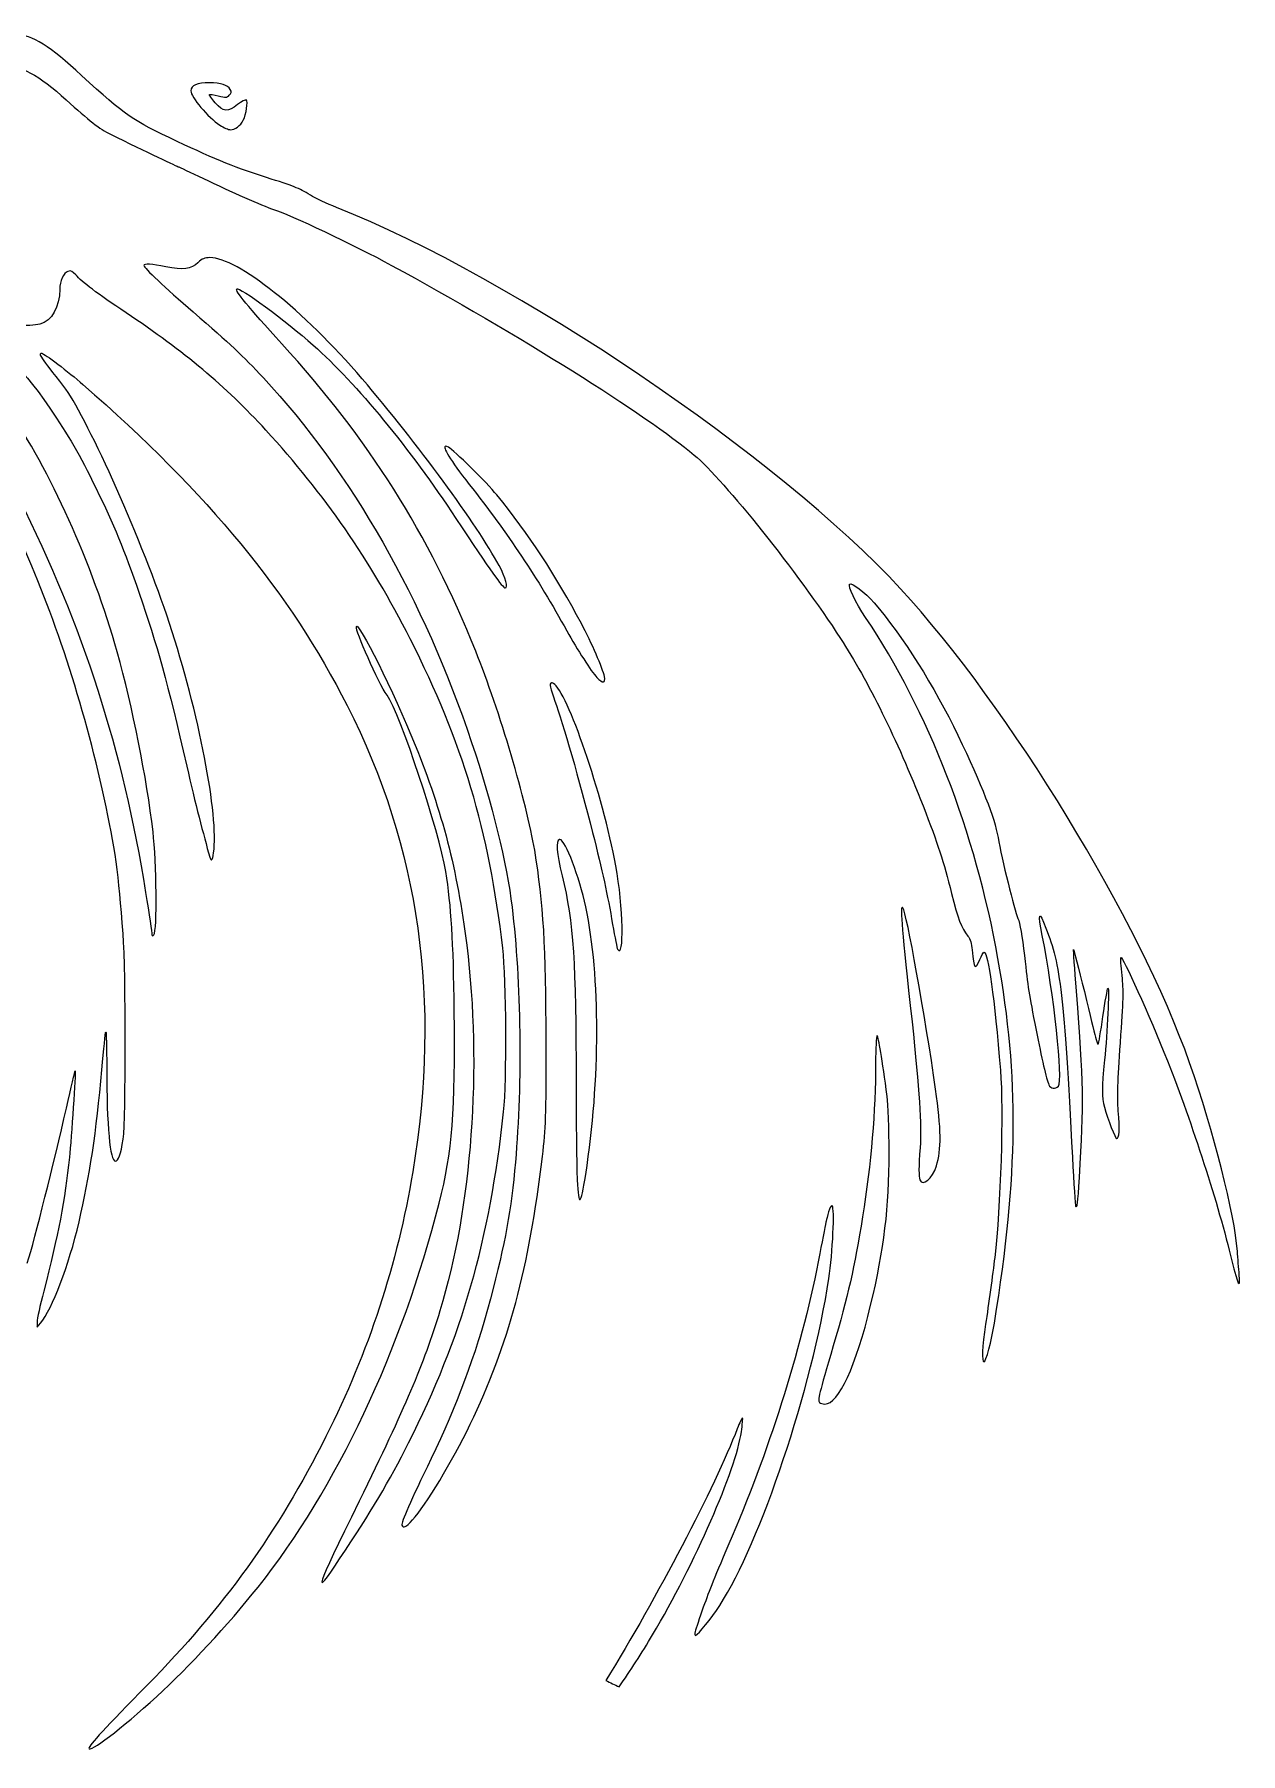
# Model space of a CAD drawing. Extents: x 61 to 2916, y 182 to 2969.
# Drawn here: x 775 to 1334, y 2138 to 2934 of the extents above; entities that cross this region are included whole.
import ezdxf

# ---------------------------------------------------------------- set-up
doc = ezdxf.new("R2010")
doc.units = 0
doc.layers.add('Layer_1', color=7, linetype='CONTINUOUS')

msp = doc.modelspace()

# ---------------------------------------------------------------- linework, layer by layer
at = {"layer": 'Layer_1', "color": 7}
for points in [[(856.106989, 2911.498283)], [(856.366247, 2830.508264)], [(965.622027, 2743.150559)], [(1014.525942, 2633.562339)], [(1103.043843, 2293.178432)]]:
    msp.add_lwpolyline(points, close=True, dxfattribs=at)
for points in [[(1018.487202, 2561.071944), (1018.486918, 2561.072851)], [(1177.049219, 2529.547806), (1177.048, 2529.547863)], [(1165.445107, 2470.06326), (1165.444937, 2470.063288)], [(1144.450861, 2391.35128), (1144.449217, 2391.351138)], [(776.278949, 2337.548628), (776.304461, 2335.133106), (777.866015, 2337.008117)], [(1103.04424, 2293.181097), (1103.043843, 2293.178432)]]:
    msp.add_lwpolyline(points, dxfattribs=at)
for points in [[(796.878327, 2914.901873), (782.260013, 2928.280079), (774.417034, 2933.922601), (765.757561, 2933.843828)], [(759.649164, 2919.76078), (768.502868, 2919.76078), (777.137793, 2915.125847), (789.753281, 2903.602038)], [(841.128448, 2884.345132), (820.122835, 2894.217169), (817.506165, 2896.02406), (796.878327, 2914.901873)], [(856.106989, 2911.498283), (850.439154, 2911.510189), (847.502509, 2910.257563), (847.502509, 2907.828837)], [(847.502509, 2907.828837), (847.502509, 2904.908102), (855.514178, 2895.435237), (860.961534, 2891.914723)], [(865.791077, 2908.335682), (864.40014, 2910.562827), (861.571353, 2911.486945), (856.106989, 2911.498283)], [(865.318001, 2905.753153), (866.306417, 2906.741483), (866.415012, 2907.336806), (865.791077, 2908.335682)], [(789.753281, 2903.602038), (800.255733, 2894.008751), (805.305047, 2890.079571), (810.215746, 2887.682059)], [(858.808188, 2902.250693), (857.118139, 2904.170707), (855.887672, 2905.894415), (856.074816, 2906.081278)], [(856.074816, 2906.081278), (856.26162, 2906.268138), (858.128155, 2905.981045), (860.22322, 2905.44407)], [(869.155897, 2901.379116), (864.60398, 2897.760626), (862.611756, 2897.929444), (858.808188, 2902.250693)], [(860.22322, 2905.44407), (863.628745, 2904.571255), (864.169654, 2904.604621), (865.318001, 2905.753153)], [(873.165175, 2903.533904), (872.762966, 2903.782447), (870.958992, 2902.81238), (869.155897, 2901.379116)], [(871.810154, 2894.126647), (873.214158, 2896.842186), (874.095197, 2902.959124), (873.165175, 2903.533904)], [(860.961534, 2891.914723), (862.795499, 2890.729517), (864.999613, 2889.758467), (865.858513, 2889.758467)], [(865.858513, 2889.758467), (867.953039, 2889.758467), (870.528918, 2891.649125), (871.810154, 2894.126647)], [(810.215746, 2887.682059), (826.776932, 2879.596885), (841.571788, 2872.510628), (841.887228, 2872.510628)], [(882.489885, 2867.638537), (870.03977, 2871.5051), (858.717224, 2876.079042), (841.128448, 2884.345132)], [(841.887228, 2872.510628), (842.090756, 2872.510628), (847.234237, 2870.10645), (853.317434, 2867.168325)], [(853.317434, 2867.168325), (865.962233, 2861.061234), (880.974961, 2854.4375), (885.378596, 2853.023753)], [(902.899625, 2859.452967), (897.340017, 2862.823808), (895.091342, 2863.724982), (882.489885, 2867.638537)], [(915.003685, 2853.762033), (910.672361, 2855.481645), (905.224864, 2858.043084), (902.899625, 2859.452967)], [(885.378596, 2853.023753), (893.58152, 2850.390373), (923.058498, 2836.442415), (940.503784, 2826.939193)], [(1176.279922, 2677.161367), (1119.952784, 2738.29043), (997.677265, 2820.938671), (915.003685, 2853.762033)], [(835.931619, 2826.301223), (829.464638, 2827.638658), (825.752431, 2827.844105), (825.752431, 2826.865189)], [(850.789631, 2828.173297), (847.707171, 2825.185806), (843.740582, 2824.686289), (835.931619, 2826.301223)], [(856.366247, 2830.508264), (853.838075, 2830.508264), (852.712916, 2830.037465), (850.789631, 2828.173297)], [(926.928056, 2774.33278), (899.547788, 2806.305351), (869.146911, 2830.508264), (856.366247, 2830.508264)], [(940.503784, 2826.939193), (998.518421, 2795.336111), (1059.082687, 2757.378994), (1080.69415, 2739.077585)], [(790.589618, 2824.162504), (788.559438, 2823.518088), (786.753196, 2819.649703), (786.753196, 2815.94617)], [(794.22098, 2822.482319), (792.715183, 2824.241044), (791.95079, 2824.594469), (790.589618, 2824.162504)], [(817.503302, 2804.96713), (804.178158, 2813.854592), (796.953219, 2819.290685), (794.22098, 2822.482319)], [(825.752431, 2826.865189), (825.752431, 2825.8503), (835.561413, 2816.619749), (848.627498, 2805.339241)], [(786.753196, 2815.94617), (786.753196, 2807.517356), (783.173056, 2801.227297), (777.49683, 2799.681954)], [(889.671086, 2790.621907), (873.821143, 2807.966597), (867.895808, 2815.151914), (868.74422, 2816.000405)], [(868.74422, 2816.000405), (869.907619, 2817.163779), (891.461567, 2801.340289), (904.240473, 2789.940757)], [(882.233462, 2750.634444), (863.466887, 2771.060455), (844.612522, 2786.885968), (817.503302, 2804.96713)], [(848.627498, 2805.339241), (865.859647, 2790.461953), (871.548997, 2785.118255), (881.139824, 2774.795679)], [(777.49683, 2799.681954), (773.19459, 2798.510677), (760.350429, 2799.26982), (751.128079, 2801.240557)], [(744.572827, 2789.258092), (758.920771, 2789.258092), (766.714853, 2783.35012), (782.174067, 2760.757988)], [(979.485302, 2648.245991), (957.741234, 2702.433447), (929.837007, 2746.66845), (889.671086, 2790.621907)], [(904.240473, 2789.940757), (924.369639, 2771.984552), (948.968318, 2742.12362), (970.293425, 2709.757883)], [(788.648673, 2770.883034), (777.962507, 2784.366921), (776.711035, 2786.258081), (778.47385, 2786.258081)], [(778.47385, 2786.258081), (779.455236, 2786.258081), (790.993726, 2777.501294), (797.531545, 2771.794177)], [(797.531545, 2771.794177), (855.87245, 2720.867254), (893.382612, 2675.2863), (919.872771, 2623.132567)], [(881.139824, 2774.795679), (921.917436, 2730.906353), (955.550925, 2672.036199), (977.589825, 2605.974857)], [(990.284202, 2687.946293), (980.191415, 2706.677038), (952.310376, 2744.693263), (926.928056, 2774.33278)], [(836.355881, 2664.892472), (823.527397, 2702.634736), (798.277144, 2758.733789), (788.648673, 2770.883034)], [(813.389992, 2647.882645), (802.1452, 2688.148914), (781.739656, 2733.500771), (763.05778, 2759.745789)], [(782.174067, 2760.757988), (790.888645, 2748.02282), (795.798239, 2739.515001), (803.597507, 2723.632885)], [(949.14041, 2653.884148), (930.522654, 2690.569057), (909.533397, 2720.920461), (882.233462, 2750.634444)], [(965.622027, 2743.150559), (963.699394, 2743.189394), (967.654304, 2736.706369), (976.473595, 2725.507924)], [(966.808529, 2742.728677), (966.291034, 2743.005623), (965.896677, 2743.145031), (965.622027, 2743.150559)], [(989.228067, 2720.632913), (984.57243, 2726.349278), (969.313258, 2741.388254), (966.808529, 2742.728677)], [(1080.69415, 2739.077585), (1094.812119, 2727.122061), (1128.505306, 2684.895439), (1148.433154, 2654.182297)], [(803.597507, 2723.632885), (811.824809, 2706.879036), (816.577958, 2695.335557), (823.607278, 2675.032145)], [(976.473595, 2725.507924), (994.543696, 2702.562991), (1008.078775, 2682.250423), (1021.689057, 2657.650298)], [(767.812714, 2719.134316), (797.575284, 2659.573186), (815.950705, 2602.437605), (826.547268, 2536.508726)], [(1028.450786, 2661.007748), (1016.663441, 2683.238045), (1003.975046, 2702.526169), (989.228067, 2720.632913)], [(970.293425, 2709.757883), (986.609129, 2684.995417), (991.845105, 2677.62917), (993.19046, 2677.544414)], [(807.348946, 2580.383878), (798.010743, 2623.288955), (783.568377, 2667.469428), (768.121777, 2700.384247)], [(993.19046, 2677.544414), (994.716043, 2677.448036), (993.395973, 2682.172016), (990.284202, 2687.946293)], [(1160.08744, 2663.866412), (1155.409693, 2670.818686), (1151.802992, 2678.357507), (1152.717848, 2679.272221)], [(1152.717848, 2679.272221), (1153.681375, 2680.235522), (1159.886661, 2675.50831), (1164.052781, 2670.636956)], [(1310.202215, 2457.571816), (1287.165601, 2523.327582), (1226.751769, 2622.386458), (1176.279922, 2677.161367)], [(823.607278, 2675.032145), (831.88685, 2651.118205), (836.625202, 2633.887814), (845.618115, 2595.007493)], [(1164.052781, 2670.636956), (1177.380987, 2655.052507), (1191.978438, 2631.970397), (1202.86833, 2609.259796)], [(858.252426, 2556.56986), (859.989219, 2575.489734), (850.077849, 2624.520896), (836.355881, 2664.892472)], [(938.386949, 2627.834749), (934.476005, 2633.365585), (923.568481, 2657.830469), (924.186719, 2659.684928)], [(924.186719, 2659.684928), (925.082441, 2662.372493), (941.429554, 2629.402171), (951.419756, 2604.758988)], [(1039.116429, 2636.445154), (1038.343078, 2640.167538), (1033.107103, 2652.226697), (1028.450786, 2661.007748)], [(1221.42653, 2505.816588), (1211.038712, 2564.30311), (1189.177487, 2620.632572), (1160.08744, 2663.866412)], [(992.02091, 2510.633687), (985.53488, 2565.656119), (973.482128, 2605.920771), (949.14041, 2653.884148)], [(1021.689057, 2657.650298), (1026.456153, 2649.034422), (1033.095311, 2638.7317), (1035.596355, 2636.070158)], [(1148.433154, 2654.182297), (1161.447337, 2634.124507), (1174.457409, 2607.737558), (1186.703741, 2576.562906)], [(829.985279, 2564.632383), (827.061843, 2589.539784), (820.525951, 2622.328858), (813.389992, 2647.882645)], [(1006.793032, 2556.007408), (1003.088167, 2578.296269), (990.518373, 2620.751231), (979.485302, 2648.245991)], [(1035.596355, 2636.070158), (1038.314221, 2633.177818), (1039.762985, 2633.332165), (1039.116429, 2636.445154)], [(965.611142, 2546.151852), (962.64975, 2564.653388), (944.449142, 2619.262215), (938.386949, 2627.834749)], [(1014.525942, 2633.562339), (1013.502773, 2633.458307), (1014.023584, 2630.99502), (1016.184186, 2625.075014)], [(1015.479576, 2633.270823), (1015.080117, 2633.484556), (1014.762125, 2633.586377), (1014.525942, 2633.562339)], [(1044.386902, 2548.88239), (1038.336048, 2581.821048), (1021.886774, 2629.841826), (1015.479576, 2633.270823)], [(919.872771, 2623.132567), (953.511277, 2556.904803), (963.45465, 2486.31082), (950.297658, 2407.131887)], [(1016.184186, 2625.075014), (1019.804891, 2615.153837), (1027.563142, 2588.079597), (1033.611473, 2564.257415)], [(951.419756, 2604.758988), (964.134599, 2573.394556), (970.834617, 2547.37665), (975.295258, 2512.048718)], [(977.589825, 2605.974857), (987.03858, 2577.652745), (993.944677, 2549.536855), (996.316404, 2529.739741)], [(1202.86833, 2609.259796), (1213.944431, 2586.161018), (1219.892415, 2571.037852), (1221.452864, 2562.009647)], [(845.618115, 2595.007493), (849.654692, 2577.55444), (853.270606, 2563.27155), (856.2983, 2552.819839)], [(816.127786, 2517.38368), (814.05846, 2545.38145), (812.442508, 2556.980346), (807.348946, 2580.383878)], [(1186.703741, 2576.562906), (1193.741848, 2558.646471), (1196.189402, 2551.137443), (1199.918135, 2536.012973)], [(830.423204, 2516.878346), (831.904623, 2518.359737), (831.606928, 2550.813527), (829.985279, 2564.632383)], [(1033.611473, 2564.257415), (1038.17555, 2546.280886), (1040.504077, 2535.603111), (1042.911804, 2521.614232)], [(856.2983, 2552.819839), (857.058271, 2550.196593), (857.797776, 2551.616301), (858.252426, 2556.56986)], [(1018.258445, 2561.055843), (1016.521085, 2560.485652), (1016.947162, 2554.908214), (1019.551898, 2544.11195)], [(1018.486918, 2561.072851), (1018.406414, 2561.084189), (1018.330162, 2561.081355), (1018.258445, 2561.055843)], [(1030.496017, 2529.809162), (1027.615923, 2543.559164), (1020.981783, 2560.697797), (1018.487202, 2561.071944)], [(1221.452864, 2562.009647), (1223.156804, 2552.151966), (1229.037493, 2528.194741), (1230.666796, 2524.47145)], [(1012.107471, 2467.50711), (1012.084794, 2511.239368), (1010.870655, 2531.477384), (1006.793032, 2556.007408)], [(1045.179358, 2510.176684), (1048.374581, 2505.006643), (1047.863322, 2529.958491), (1044.386902, 2548.88239)], [(969.531101, 2481.59747), (969.137367, 2514.287557), (968.176533, 2530.122533), (965.611142, 2546.151852)], [(1019.551898, 2544.11195), (1024.73084, 2522.64616), (1025.995776, 2504.003033), (1025.995776, 2448.312332)], [(826.547268, 2536.508726), (828.171468, 2526.402445), (829.501828, 2517.643448), (829.501828, 2517.045307)], [(1199.918135, 2536.012973), (1202.827001, 2524.213724), (1204.388357, 2520.160224), (1207.547069, 2516.214101)], [(996.316404, 2529.739741), (1000.493608, 2494.871704), (1001.098948, 2448.797795), (997.867697, 2411.63193)], [(1030.424017, 2405.839029), (1037.274243, 2449.838311), (1037.302136, 2497.313985), (1030.496017, 2529.809162)], [(1177.048, 2529.547863), (1176.054936, 2529.298697), (1176.949071, 2519.513356), (1181.616868, 2476.507139)], [(1177.415428, 2529.345696), (1177.274546, 2529.497917), (1177.151805, 2529.573602), (1177.049219, 2529.547806)], [(1192.537063, 2445.382036), (1187.726711, 2479.013342), (1178.962016, 2527.678012), (1177.415428, 2529.345696)], [(1230.666796, 2524.47145), (1231.634887, 2522.259569), (1232.655646, 2516.435346), (1233.691712, 2507.206731)], [(1241.922671, 2516.559788), (1239.775136, 2527.241446), (1240.37339, 2528.427267), (1243.664424, 2520.009506)], [(816.160101, 2422.282804), (817.462625, 2431.15173), (817.440288, 2499.627035), (816.127786, 2517.38368)], [(829.501828, 2517.045307), (829.501828, 2516.186123), (829.696569, 2516.151512), (830.423204, 2516.878346)], [(1042.911804, 2521.614232), (1043.931118, 2515.691249), (1044.952642, 2510.544367), (1045.179358, 2510.176684)], [(1249.428553, 2446.791993), (1251.641822, 2449.458836), (1247.300266, 2489.811221), (1241.922671, 2516.559788)], [(1243.664424, 2520.009506), (1250.481173, 2502.574736), (1251.989663, 2489.497737), (1255.903187, 2413.914932)], [(975.295258, 2512.048718), (982.408058, 2455.717101), (977.631041, 2390.44334), (962.905578, 2342.765017)], [(992.409116, 2434.883439), (993.93297, 2449.029102), (993.689643, 2496.478414), (992.02091, 2510.633687)], [(1207.547069, 2516.214101), (1208.552748, 2514.957641), (1209.216568, 2512.75639), (1209.466017, 2509.839077)], [(1209.466017, 2509.839077), (1210.232224, 2500.918447), (1210.857436, 2500.134693), (1213.016847, 2505.385948)], [(1213.016847, 2505.385948), (1213.779653, 2507.240662), (1214.663101, 2508.75947), (1214.981178, 2508.75947)], [(1214.981178, 2508.75947), (1216.895108, 2508.75947), (1219.827757, 2487.678002), (1222.580802, 2454.132359)], [(1257.788459, 2490.71695), (1256.966381, 2501.212344), (1256.379806, 2509.884176), (1256.484716, 2509.988491)], [(1256.484716, 2509.988491), (1256.589032, 2510.092807), (1258.828324, 2501.337012), (1261.462257, 2490.530912)], [(1219.804966, 2337.008939), (1230.92645, 2406.711678), (1231.342464, 2449.987924), (1221.42653, 2505.816588)], [(1233.691712, 2507.206731), (1235.38882, 2492.095046), (1235.696834, 2490.133011), (1239.095556, 2472.759357)], [(1278.917436, 2497.973808), (1278.423639, 2502.400773), (1278.163106, 2506.167632), (1278.338826, 2506.343948)], [(1278.338826, 2506.343948), (1279.143046, 2507.148082), (1291.571107, 2479.605841), (1299.92336, 2458.509321)], [(1272.3871, 2492.140769), (1273.088422, 2492.839795), (1272.073588, 2471.369611), (1270.815313, 2458.884318)], [(1278.160101, 2466.904378), (1279.59523, 2486.838774), (1279.696399, 2491.003874), (1278.917436, 2497.973808)], [(1259.181522, 2404.516465), (1261.28339, 2439.536184), (1261.150048, 2447.788488), (1257.788459, 2490.71695)], [(1261.462257, 2490.530912), (1267.177516, 2467.081175), (1267.523797, 2465.777971), (1267.925184, 2466.179273)], [(1270.06532, 2479.069921), (1271.070772, 2485.987953), (1272.115002, 2491.869493), (1272.3871, 2492.140769)], [(962.581888, 2392.62404), (968.604396, 2416.190281), (970.089471, 2435.202961), (969.531101, 2481.59747)], [(1267.925184, 2466.179273), (1268.096681, 2466.350486), (1269.059556, 2472.151947), (1270.06532, 2479.069921)], [(806.269453, 2454.365907), (807.100517, 2463.808623), (807.944507, 2471.69673), (808.142961, 2471.895751)], [(808.142961, 2471.895751), (808.342521, 2472.094744), (808.520877, 2464.692383), (808.520877, 2455.445485)], [(1165.38796, 2470.061814), (1165.039298, 2469.846097), (1164.753706, 2464.198303), (1164.753706, 2457.512458)], [(1165.444937, 2470.063288), (1165.425094, 2470.074627), (1165.405252, 2470.071792), (1165.38796, 2470.061814)], [(1170.119424, 2442.007011), (1167.818733, 2459.2611), (1166.070177, 2469.744985), (1165.445107, 2470.06326)], [(1181.616868, 2476.507139), (1185.029452, 2445.066766), (1186.088167, 2428.61358), (1185.355097, 2418.381951)], [(1239.095556, 2472.759357), (1241.622084, 2459.843565), (1243.918211, 2450.009638), (1245.006151, 2447.446798)], [(1010.392137, 2414.256961), (1011.997146, 2427.786173), (1012.135818, 2431.776176), (1012.107471, 2467.50711)], [(1277.187418, 2435.259258), (1276.645404, 2442.08074), (1276.849017, 2448.69742), (1278.160101, 2466.904378)], [(789.822957, 2436.560676), (791.995181, 2446.146032), (793.844028, 2453.908507), (793.931845, 2453.810711)], [(793.931845, 2453.810711), (794.211909, 2453.497255), (792.121777, 2422.430319), (791.24533, 2413.883354)], [(795.712264, 2383.883241), (800.630106, 2404.774985), (803.719964, 2425.402682), (806.269453, 2454.365907)], [(808.520877, 2455.445485), (808.546389, 2428.208026), (810.047792, 2412.008343), (812.544783, 2412.008343)], [(1164.753706, 2457.512458), (1164.753706, 2435.358612), (1162.689766, 2411.010432), (1158.71558, 2386.271012)], [(1222.580802, 2454.132359), (1224.085975, 2435.791237), (1222.685684, 2390.348407), (1219.907496, 2367.38402)], [(1270.815313, 2458.884318), (1269.496887, 2445.80216), (1269.497198, 2441.917067), (1270.815313, 2436.965805)], [(1299.92336, 2458.509321), (1311.481126, 2429.316149), (1323.581586, 2391.807319), (1329.806232, 2365.884034)], [(1332.350703, 2370.384048), (1331.094073, 2387.427494), (1321.381242, 2425.661797), (1310.202215, 2457.571816)], [(1025.995776, 2448.312332), (1025.995776, 2429.299368), (1026.227651, 2409.087062), (1026.499693, 2403.395671)], [(1192.922349, 2409.855083), (1195.262045, 2417.220678), (1195.156057, 2427.071103), (1192.537063, 2445.382036)], [(1245.006151, 2447.446798), (1245.807536, 2445.559457), (1248.121238, 2445.21669), (1249.428553, 2446.791993)], [(1170.991024, 2416.131944), (1170.979685, 2426.856973), (1170.58683, 2438.500742), (1170.119424, 2442.007011)], [(1270.815313, 2436.965805), (1272.305491, 2431.369204), (1275.779048, 2422.509208), (1276.482865, 2422.509208)], [(771.73942, 2364.758195), (775.297365, 2376.31185), (784.002022, 2410.873404), (789.822957, 2436.560676)], [(948.387497, 2281.507961), (973.071726, 2330.435034), (986.01578, 2375.532376), (992.409116, 2434.883439)], [(1276.482865, 2422.509208), (1277.63433, 2422.509208), (1277.866318, 2426.711498), (1277.187418, 2435.259258)], [(812.544783, 2412.008343), (814.028299, 2412.008343), (815.09481, 2415.03737), (816.160101, 2422.282804)], [(791.24533, 2413.883354), (789.196186, 2393.898841), (786.160158, 2378.083849), (779.328782, 2351.798664)], [(976.952623, 2290.131547), (994.689879, 2326.950564), (1004.239576, 2362.401945), (1010.392137, 2414.256961)], [(1162.437765, 2345.256706), (1168.756239, 2371.621885), (1171.01937, 2390.358584), (1170.991024, 2416.131944)], [(1185.355097, 2418.381951), (1184.685864, 2409.030936), (1184.666531, 2404.970605), (1185.28168, 2403.365793)], [(1255.903187, 2413.914932), (1256.543224, 2401.557057), (1257.220621, 2391.291922), (1257.410515, 2391.102851)], [(950.297658, 2407.131887), (943.216974, 2364.519375), (929.745278, 2323.429582), (910.094914, 2284.506487)], [(997.867697, 2411.63193), (995.91462, 2389.169078), (993.215604, 2374.433749), (986.258795, 2348.256735)], [(1026.499693, 2403.395671), (1027.121616, 2390.428373), (1028.122051, 2391.052025), (1030.424017, 2405.839029)], [(1185.28168, 2403.365793), (1186.527, 2400.120851), (1191.050343, 2403.96263), (1192.922349, 2409.855083)], [(1257.410515, 2391.102851), (1258.20487, 2390.308666), (1258.432266, 2392.035537), (1259.181522, 2404.516465)], [(878.644619, 2214.757741), (914.930494, 2260.368552), (945.145389, 2324.395888), (962.581888, 2392.62404)], [(1144.449217, 2391.351138), (1143.979487, 2391.339799), (1143.44677, 2390.342483), (1142.994671, 2388.592821)], [(1143.092778, 2357.631788), (1144.889326, 2369.443198), (1145.86507, 2390.542184), (1144.648437, 2391.29402)], [(1144.648437, 2391.29402), (1144.584657, 2391.333705), (1144.517759, 2391.352697), (1144.450861, 2391.35128)], [(777.866015, 2337.008117), (783.311642, 2343.548515), (790.924532, 2363.545728), (795.712264, 2383.883241)], [(1141.84913, 2384.256876), (1141.675933, 2383.638128), (1140.348889, 2376.888107), (1138.898907, 2369.25682)], [(1142.994671, 2388.592821), (1142.538291, 2386.827228), (1142.022073, 2384.875625), (1141.84913, 2384.256876)], [(1158.71558, 2386.271012), (1154.938715, 2362.76118), (1151.915896, 2349.468096), (1145.12327, 2326.506628)], [(1138.898907, 2369.25682), (1131.037843, 2327.876929), (1116.511117, 2281.014447), (1098.328508, 2238.381384)], [(1219.907496, 2367.38402), (1218.985128, 2359.759876), (1217.049739, 2345.493485), (1215.718046, 2336.503605)], [(1329.806232, 2365.884034), (1332.49717, 2354.677256), (1333.85137, 2352.146306), (1333.21499, 2359.509009)], [(1333.21499, 2359.509009), (1332.983398, 2362.190253), (1332.594455, 2367.084029), (1332.350703, 2370.384048)], [(1092.537961, 2206.286602), (1111.337674, 2235.075383), (1135.411998, 2307.145966), (1143.092778, 2357.631788)], [(779.328782, 2351.798664), (777.637372, 2345.290382), (776.264776, 2338.877883), (776.278949, 2337.548628)], [(962.905578, 2342.765017), (955.040233, 2317.298763), (947.005688, 2298.347255), (925.487513, 2254.507876)], [(986.258795, 2348.256735), (979.145257, 2321.490792), (970.77971, 2298.92816), (958.816277, 2274.236505)], [(1141.220857, 2299.506543), (1147.54415, 2299.506543), (1155.675668, 2317.041291), (1162.437765, 2345.256706)], [(1215.718046, 2336.503605), (1214.169956, 2326.05178), (1213.836148, 2319.008882), (1214.88891, 2319.008882)], [(1214.88891, 2319.008882), (1215.819584, 2319.008882), (1218.497028, 2328.813357), (1219.804966, 2337.008939)], [(1145.12327, 2326.506628), (1138.456672, 2303.972598), (1137.79651, 2301.263887), (1138.743823, 2300.316631)], [(1138.743823, 2300.316631), (1139.189175, 2299.871193), (1140.303847, 2299.506543), (1141.220857, 2299.506543)], [(950.195695, 2245.906286), (956.340376, 2252.572458), (968.69981, 2272.999972), (976.952623, 2290.131547)], [(1100.651706, 2288.076309), (1090.277664, 2261.089802), (1063.185339, 2209.345195), (1039.752128, 2171.486115)], [(1061.424565, 2192.632667), (1080.894929, 2225.361418), (1100.072189, 2269.178744), (1102.551605, 2286.604216)], [(1103.043843, 2293.178432), (1102.762361, 2293.072133), (1101.730434, 2290.882532), (1100.651706, 2288.076309)], [(1102.551605, 2286.604216), (1103.039789, 2290.025956), (1103.280621, 2292.982387), (1103.090728, 2293.172593)], [(1103.090728, 2293.172593), (1103.079389, 2293.183931), (1103.062381, 2293.183931), (1103.04424, 2293.181097)], [(910.094914, 2284.506487), (887.553145, 2239.856652), (862.790765, 2205.41557), (827.322177, 2169.3811)], [(916.406924, 2227.756787), (931.099789, 2249.750985), (939.426899, 2263.747461), (948.387497, 2281.507961)], [(958.816277, 2274.236505), (949.220149, 2254.429781), (944.904784, 2244.593728), (945.328026, 2243.490764)], [(925.487513, 2254.507876), (905.068986, 2212.908781), (903.602534, 2208.589873), (916.406924, 2227.756787)], [(945.328026, 2243.490764), (945.95165, 2241.865741), (946.908346, 2242.339724), (950.195695, 2245.906286)], [(1098.328508, 2238.381384), (1089.70033, 2218.151503), (1087.95492, 2213.852409), (1084.928047, 2205.38127)], [(831.743076, 2164.097418), (846.736358, 2177.807905), (864.59437, 2197.096936), (878.644619, 2214.757741)], [(1081.366984, 2192.370546), (1082.683369, 2192.877014), (1088.567744, 2200.206864), (1092.537961, 2206.286602)], [(1084.928047, 2205.38127), (1083.159251, 2200.431255), (1081.480682, 2195.420351), (1081.200023, 2194.245557)], [(1045.913307, 2168.48175), (1051.031616, 2175.88068), (1056.430527, 2184.23795), (1061.424565, 2192.632667)], [(1081.200023, 2194.245557), (1080.915707, 2193.055455), (1080.989124, 2192.2251), (1081.366984, 2192.370546)], [(827.322177, 2169.3811), (808.159629, 2149.912834), (800.253239, 2141.381715), (800.253239, 2140.170608)], [(1039.752128, 2171.486115), (1041.859467, 2170.516436), (1043.909234, 2169.513394), (1045.913307, 2168.48175)], [(800.253239, 2140.170608), (800.253239, 2137.612503), (815.203717, 2148.973231), (831.743076, 2164.097418)]]:
    msp.add_open_spline(points, degree=3, dxfattribs=at)

doc.saveas('drawing.dxf')
